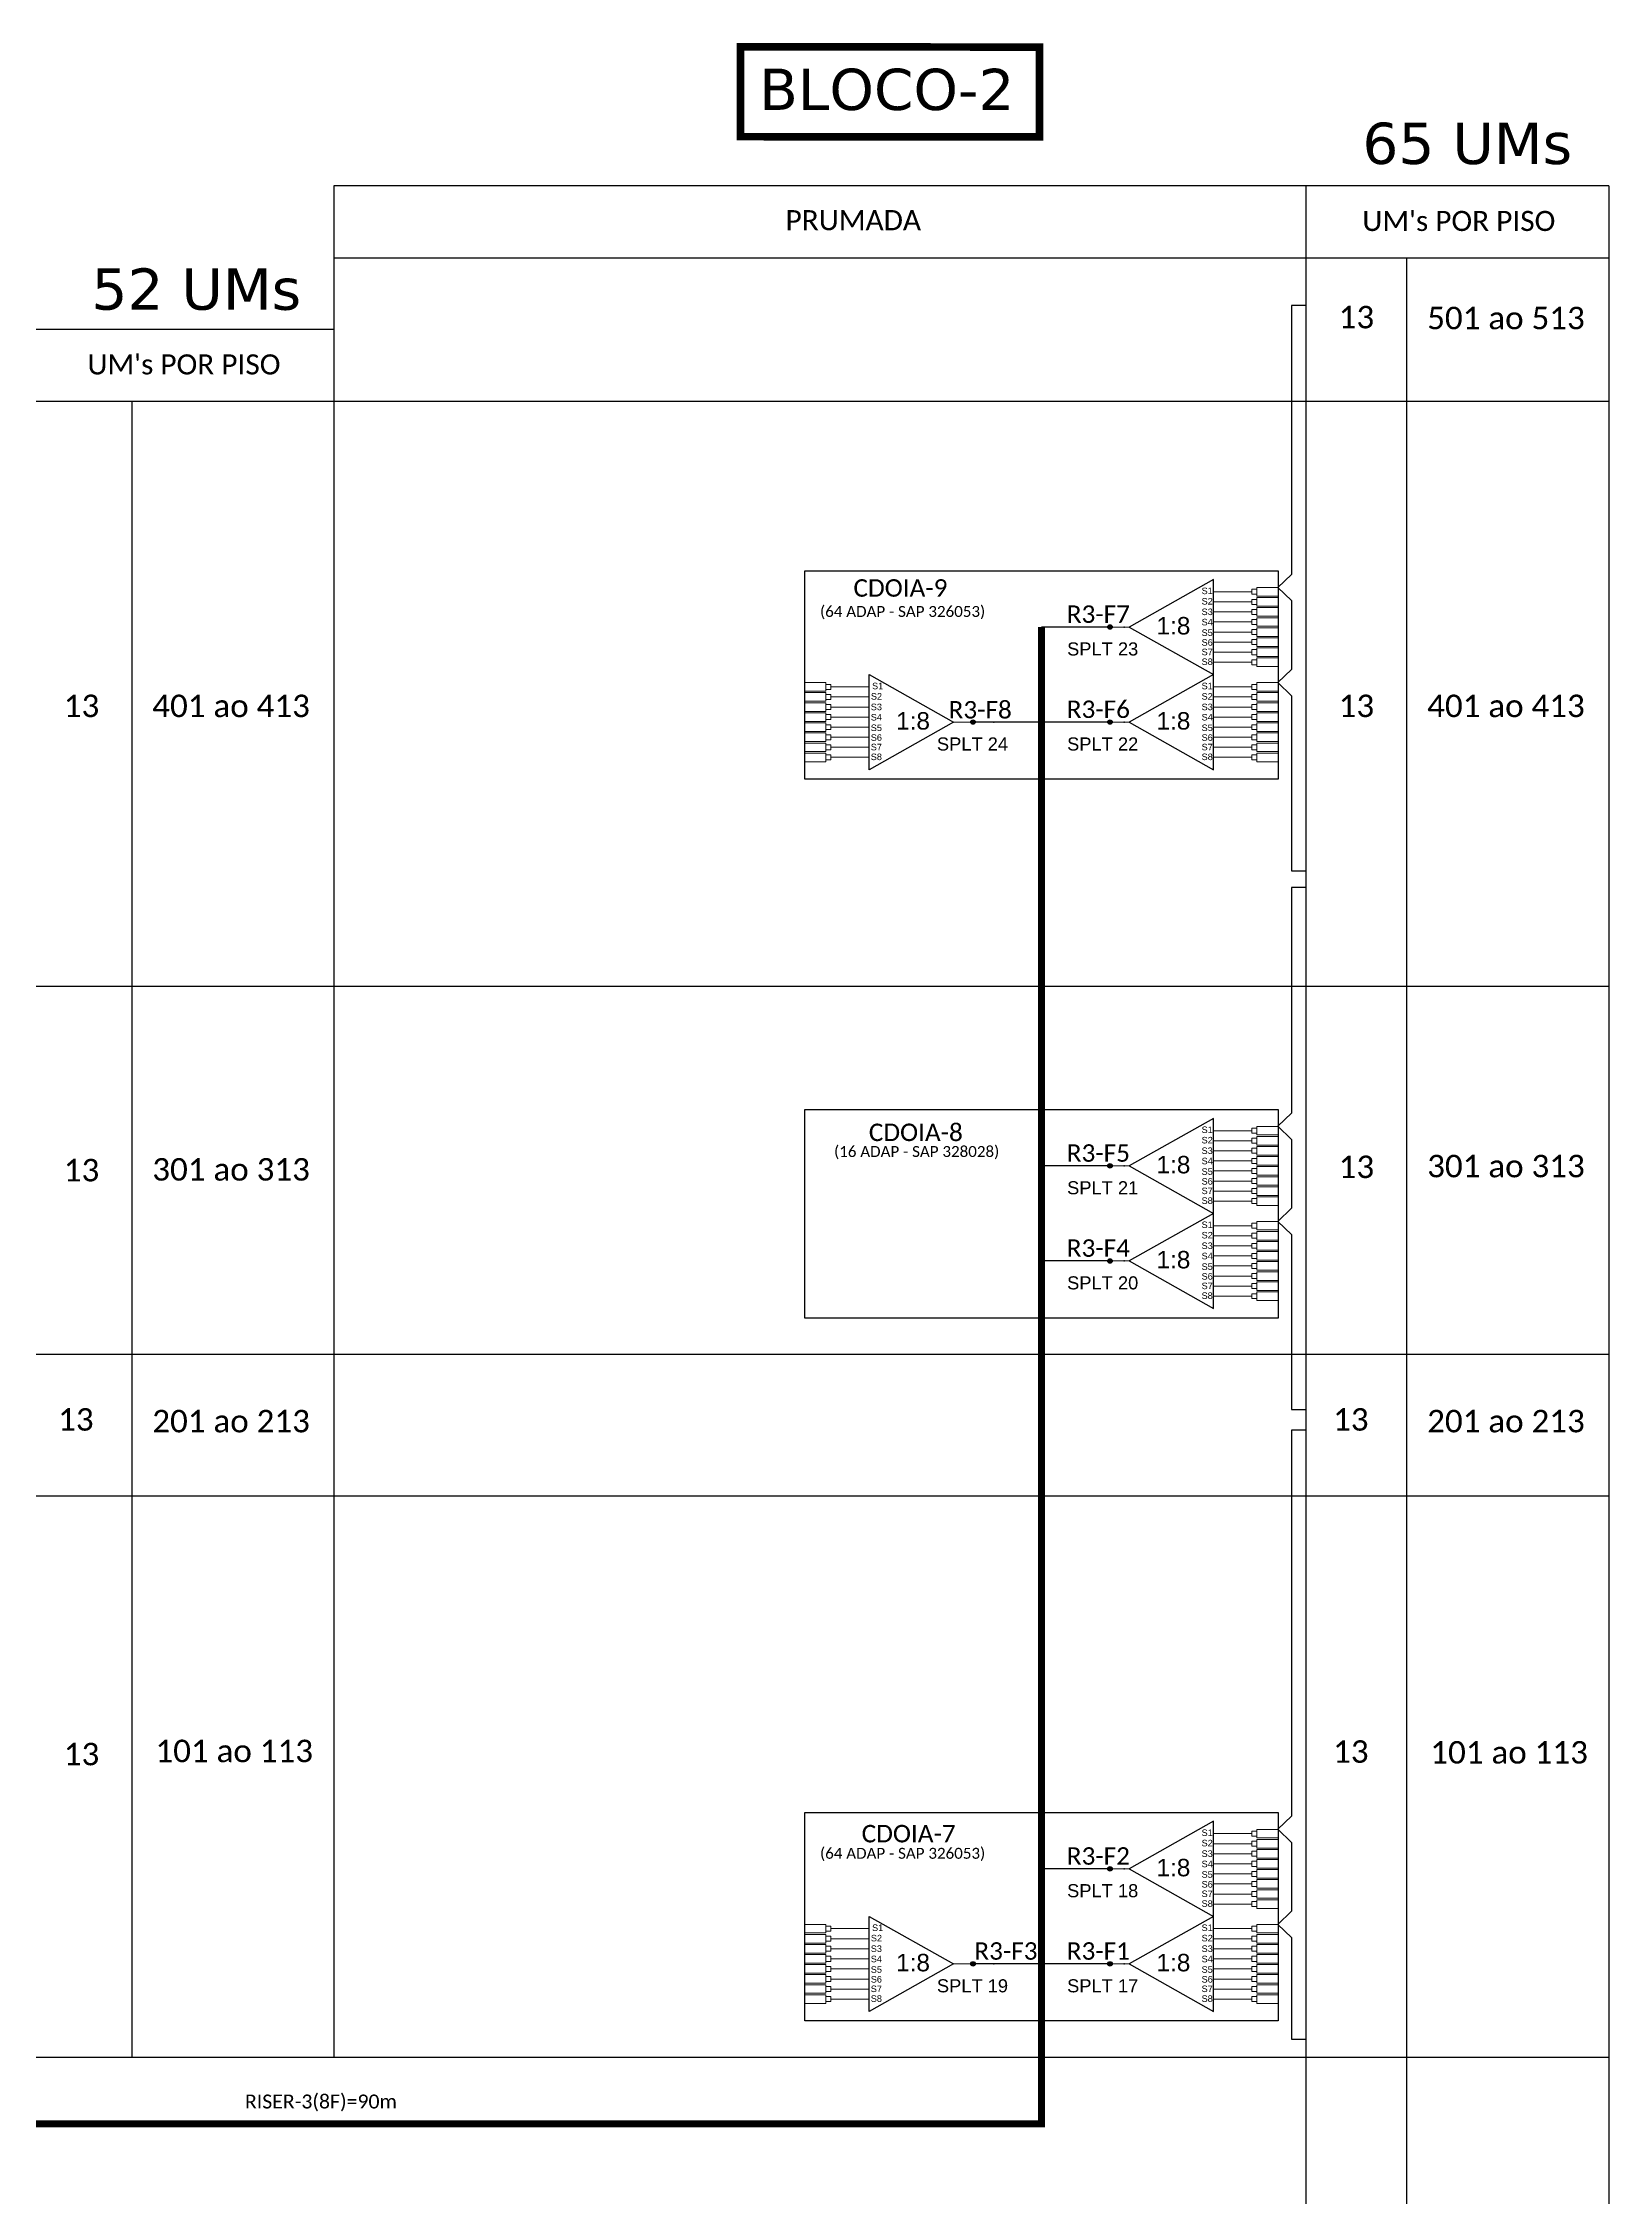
# Model space of a CAD drawing. Extents: x -4 to 1788, y 1 to 595.
# Drawn here: x 1311.7 to 1491.1, y 133.5 to 380.4 of the extents above; entities that cross this region are included whole.
import ezdxf
from ezdxf.enums import TextEntityAlignment as Align

# ---------------------------------------------------------------- set-up
doc = ezdxf.new("R2010")
doc.units = 0
doc.layers.add('CAP a instalar', color=1, linetype='Continuous')
doc.layers.add('label_cabos', color=7, linetype='Continuous')
doc.styles.add('ARIAL', font='arial.ttf')
doc.styles.add('siredit', font='verdana.ttf')
doc.styles.add('WMF-Calibri0', font='calibri.ttf')

# ---------------------------------------------------------------- blocks, each defined once
blk = doc.blocks.new('SPLT_1-8_SC-APC')
at = {"color": 1}
blk.add_lwpolyline([(-7.37, -2.1), (-17.04, -7.55), (-7.37, -13), (-7.37, -2.1)], dxfattribs=at)
at = {"color": 3, "lineweight": 0}
for points in [[(-2.99, -3.51), (-7.37, -3.51)], [(-7.37, -4.66), (-2.99, -4.66)], [(-2.41, -3.02), (-2.41, -4)], [(-2.41, -3.02), (0, -3.02)], [(-2.41, -4), (0, -4)], [(-2.41, -4.17), (-2.41, -5.16)], [(-2.41, -4.17), (0, -4.17)], [(-7.37, -5.82), (-2.99, -5.82)], [(-7.37, -6.97), (-2.99, -6.97)], [(-2.41, -5.16), (0, -5.16)], [(-2.41, -5.32), (-2.41, -6.31)], [(-2.41, -5.32), (0, -5.32)], [(-2.41, -6.31), (0, -6.31)], [(-2.41, -6.48), (-2.41, -7.46)], [(-2.41, -6.48), (0, -6.48)], [(-7.37, -8.12), (-2.99, -8.12)], [(-7.37, -9.28), (-2.99, -9.28)], [(-2.41, -7.46), (0, -7.46)], [(-2.41, -7.63), (-2.41, -8.62)], [(-2.41, -7.63), (0, -7.63)], [(-2.41, -8.62), (0, -8.62)], [(-2.41, -8.78), (-2.41, -9.77)], [(-2.41, -8.78), (0, -8.78)], [(-2.41, -9.77), (0, -9.77)], [(-7.37, -10.43), (-2.99, -10.43)], [(-7.37, -11.58), (-2.99, -11.58)], [(-2.41, -9.94), (-2.41, -10.92)], [(-2.41, -9.94), (0, -9.94)], [(-2.41, -10.92), (0, -10.92)], [(-2.41, -11.09), (-2.41, -12.08)], [(-2.41, -11.09), (0, -11.09)], [(-2.41, -12.08), (0, -12.08)]]:
    blk.add_lwpolyline(points, dxfattribs=at)
for points in [[(-2.99, -3.22), (-2.41, -3.22), (-2.41, -3.8), (-2.99, -3.8)], [(-2.99, -4.38), (-2.41, -4.38), (-2.41, -4.95), (-2.99, -4.95)], [(-2.99, -5.53), (-2.41, -5.53), (-2.41, -6.1), (-2.99, -6.1)], [(-2.99, -6.68), (-2.41, -6.68), (-2.41, -7.26), (-2.99, -7.26)], [(-2.99, -7.84), (-2.41, -7.84), (-2.41, -8.41), (-2.99, -8.41)], [(-2.99, -8.99), (-2.41, -8.99), (-2.41, -9.56), (-2.99, -9.56)], [(-2.99, -10.14), (-2.41, -10.14), (-2.41, -10.72), (-2.99, -10.72)], [(-2.99, -11.3), (-2.41, -11.3), (-2.41, -11.87), (-2.99, -11.87)]]:
    blk.add_lwpolyline(points, close=True, dxfattribs=at)
at = {"color": 1, "lineweight": 0}
blk.add_lwpolyline([(-17.04, -7.55), (-19.26, -7.55)], dxfattribs=at)
at = {"color": 1, "style": 'ARIAL'}
for s, height, p in [('S1', 0.75, (-8.74, -3.78)), ('S2', 0.75, (-8.74, -4.97)), ('1:8', 2, (-13.91, -8.4)), ('S3', 0.75, (-8.74, -6.18)), ('S4', 0.75, (-8.74, -7.36)), ('S5', 0.75, (-8.74, -8.57)), ('S6', 0.75, (-8.74, -9.69)), ('S7', 0.75, (-8.74, -10.78)), ('S8', 0.75, (-8.74, -11.9))]:
    blk.add_text(s, height=height, dxfattribs=at).set_placement(p)
blk = doc.blocks.new('SPLITTER_')
blk.add_point((0, 0))
at = {"style": 'ARIAL', "flags": 4}
blk.add_attdef('SPLT', (0, -3.26), '', height=1.5, dxfattribs=at)
blk = doc.blocks.new('SPLT_1-8_SC-APC_ESQ')
at = {"color": 1}
blk.add_lwpolyline([(7.37, -2.1), (17.04, -7.55), (7.37, -13), (7.37, -2.1)], dxfattribs=at)
at = {"color": 3, "lineweight": 0}
for points in [[(2.41, -3.02), (0, -3.02)], [(2.41, -4), (0, -4)], [(2.41, -4.17), (0, -4.17)], [(2.41, -3.02), (2.41, -4)], [(2.41, -4.17), (2.41, -5.16)], [(2.99, -3.51), (7.37, -3.51)], [(7.37, -4.66), (2.99, -4.66)], [(2.41, -5.16), (0, -5.16)], [(2.41, -5.32), (0, -5.32)], [(2.41, -6.31), (0, -6.31)], [(2.41, -6.48), (0, -6.48)], [(2.41, -5.32), (2.41, -6.31)], [(2.41, -6.48), (2.41, -7.46)], [(7.37, -5.82), (2.99, -5.82)], [(7.37, -6.97), (2.99, -6.97)], [(2.41, -7.46), (0, -7.46)], [(2.41, -7.63), (0, -7.63)], [(2.41, -8.62), (0, -8.62)], [(2.41, -8.78), (0, -8.78)], [(2.41, -9.77), (0, -9.77)], [(2.41, -7.63), (2.41, -8.62)], [(2.41, -8.78), (2.41, -9.77)], [(7.37, -8.12), (2.99, -8.12)], [(7.37, -9.28), (2.99, -9.28)], [(2.41, -9.94), (0, -9.94)], [(2.41, -10.92), (0, -10.92)], [(2.41, -11.09), (0, -11.09)], [(2.41, -12.08), (0, -12.08)], [(2.41, -9.94), (2.41, -10.92)], [(2.41, -11.09), (2.41, -12.08)], [(7.37, -10.43), (2.99, -10.43)], [(7.37, -11.58), (2.99, -11.58)]]:
    blk.add_lwpolyline(points, dxfattribs=at)
for points in [[(2.99, -3.22), (2.41, -3.22), (2.41, -3.8), (2.99, -3.8)], [(2.99, -4.38), (2.41, -4.38), (2.41, -4.95), (2.99, -4.95)], [(2.99, -5.53), (2.41, -5.53), (2.41, -6.1), (2.99, -6.1)], [(2.99, -6.68), (2.41, -6.68), (2.41, -7.26), (2.99, -7.26)], [(2.99, -7.84), (2.41, -7.84), (2.41, -8.41), (2.99, -8.41)], [(2.99, -8.99), (2.41, -8.99), (2.41, -9.56), (2.99, -9.56)], [(2.99, -10.14), (2.41, -10.14), (2.41, -10.72), (2.99, -10.72)], [(2.99, -11.3), (2.41, -11.3), (2.41, -11.87), (2.99, -11.87)]]:
    blk.add_lwpolyline(points, close=True, dxfattribs=at)
at = {"color": 1, "lineweight": 0}
blk.add_lwpolyline([(17.04, -7.55), (19.26, -7.55)], dxfattribs=at)
at = {"color": 1, "style": 'ARIAL'}
for s, height, p in [('S2', 0.75, (7.56, -4.97)), ('S1', 0.75, (7.7, -3.78)), ('S3', 0.75, (7.55, -6.18)), ('S4', 0.75, (7.55, -7.36)), ('1:8', 2, (10.45, -8.4)), ('S5', 0.75, (7.55, -8.57)), ('S6', 0.75, (7.55, -9.69)), ('S7', 0.75, (7.55, -10.78)), ('S8', 0.75, (7.55, -11.9))]:
    blk.add_text(s, height=height, dxfattribs=at).set_placement(p)

msp = doc.modelspace()

# ---------------------------------------------------------------- hatches: boundary and pattern name
h = msp.add_hatch(color=3)
h.dxf.hatch_style = 1
edge = h.paths.add_edge_path()
edge.add_arc((1433.94, 313.45), 0.256, 0, 360)
h = msp.add_hatch(color=3)
h.dxf.hatch_style = 1
edge = h.paths.add_edge_path()
edge.add_arc((1418.23, 302.56), 0.256, 0, 360)
h = msp.add_hatch(color=3)
h.dxf.hatch_style = 1
edge = h.paths.add_edge_path()
edge.add_arc((1433.94, 302.56), 0.256, 0, 360)
h = msp.add_hatch(color=3)
h.dxf.hatch_style = 1
edge = h.paths.add_edge_path()
edge.add_arc((1433.94, 251.7), 0.256, 0, 360)
h = msp.add_hatch(color=3)
h.dxf.hatch_style = 1
edge = h.paths.add_edge_path()
edge.add_arc((1433.94, 240.8), 0.256, 0, 360)
h = msp.add_hatch(color=3)
h.dxf.hatch_style = 1
edge = h.paths.add_edge_path()
edge.add_arc((1433.94, 171.14), 0.256, 0, 360)
h = msp.add_hatch(color=3)
h.dxf.hatch_style = 1
edge = h.paths.add_edge_path()
edge.add_arc((1418.23, 160.24), 0.256, 0, 360)
h = msp.add_hatch(color=3)
h.dxf.hatch_style = 1
edge = h.paths.add_edge_path()
edge.add_arc((1433.94, 160.24), 0.256, 0, 360)

# ---------------------------------------------------------------- linework, layer by layer
for points in [[(1345.01, 364), (1345.01, 149.55)], [(1456.39, 364), (1456.39, 95.27)], [(1491.11, 364), (1491.11, 95.27)], [(1467.96, 95.27), (1467.96, 355.77)], [(1031.91, 339.33), (1491.11, 339.33)], [(1321.87, 149.55), (1321.87, 339.33)], [(1031.91, 272.29), (1491.11, 272.29)], [(1031.91, 230.11), (1491.11, 230.11)], [(1031.91, 213.9), (1491.11, 213.9)], [(1031.91, 149.55), (1491.11, 149.55)]]:
    msp.add_lwpolyline(points)
at = {"color": 0}
for points in [[(1491.11, 364), (1345.01, 364)], [(1345.01, 355.77), (1491.11, 355.77)], [(1345.01, 347.56), (1193.4, 347.56)]]:
    msp.add_lwpolyline(points, dxfattribs=at)
at = {"color": 3}
for points in [[(1456.4, 350.3), (1454.75, 350.3), (1454.74, 319.49), (1453.17, 317.98), (1454.74, 316.48), (1454.74, 308.59), (1453.17, 307.09), (1454.74, 305.58), (1454.74, 285.52), (1456.39, 285.51)], [(1456.4, 283.62), (1454.75, 283.62), (1454.74, 257.73), (1453.17, 256.23), (1454.74, 254.72), (1454.74, 246.84), (1453.17, 245.33), (1454.74, 243.82), (1454.74, 223.79), (1456.39, 223.79)], [(1456.4, 221.42), (1454.75, 221.42), (1454.74, 177.17), (1453.17, 175.67), (1454.74, 174.16), (1454.74, 166.28), (1453.17, 164.77), (1454.74, 163.26), (1454.74, 151.62), (1456.39, 151.62)]]:
    msp.add_lwpolyline(points, dxfattribs=at)
at = {"color": 1}
for points in [[(1398.97, 319.91), (1453.2, 319.91), (1453.2, 296.02), (1398.97, 296.02)], [(1398.97, 258.15), (1453.2, 258.15), (1453.2, 234.26), (1398.97, 234.26)], [(1398.97, 177.59), (1453.2, 177.59), (1453.2, 153.7), (1398.97, 153.7)]]:
    msp.add_lwpolyline(points, close=True, dxfattribs=at)
at = {"color": 30, "const_width": 0.8}
msp.add_lwpolyline([(1267.85, 137.76), (1267.85, 141.92), (1426.07, 141.92), (1426.07, 313.45)], dxfattribs=at)
at = {"color": 30}
for points in [[(1433.91, 313.45), (1426.07, 313.45)], [(1433.91, 302.56), (1418.23, 302.56)], [(1433.91, 251.7), (1426.07, 251.7)], [(1433.91, 240.8), (1426.07, 240.8)], [(1433.91, 171.14), (1425.98, 171.14)], [(1433.91, 160.24), (1418.23, 160.24)]]:
    msp.add_lwpolyline(points, dxfattribs=at)
at = {"color": 3}
for centre in [(1433.94, 313.45), (1418.23, 302.56), (1433.94, 302.56), (1433.94, 251.7), (1433.94, 240.8), (1433.94, 171.14), (1418.23, 160.24), (1433.94, 160.24)]:
    msp.add_circle(centre, 0.256, dxfattribs=at)
at = {"layer": 'CAP a instalar', "color": 7, "linetype": 'Continuous', "ltscale": 5, "const_width": 0.876}
msp.add_lwpolyline([(1391.61, 379.94), (1425.86, 379.92), (1425.85, 369.63), (1391.61, 369.65)], close=True, dxfattribs=at)

# ---------------------------------------------------------------- block references
at = {"color": 3}
for p in [(1453.17, 321), (1453.17, 310.1), (1453.17, 259.24), (1453.17, 248.35), (1453.17, 178.68), (1453.17, 167.79)]:
    msp.add_blockref('SPLT_1-8_SC-APC', p, dxfattribs=at)
ref = msp.add_blockref('SPLITTER_', (1435.56, 313.45), dxfattribs=dict(xscale=-1))
ref.add_attrib('SPLT', 'SPLT 23', (1429.02, 310.19), dxfattribs={"height": 1.5, "style": 'ARIAL'})
for p in [(1398.97, 310.1), (1398.97, 167.79)]:
    msp.add_blockref('SPLT_1-8_SC-APC_ESQ', p)
ref = msp.add_blockref('SPLITTER_', (1420.63, 302.56), dxfattribs=dict(xscale=-1))
ref.add_attrib('SPLT', 'SPLT 24', (1414.1, 299.3), dxfattribs={"height": 1.5, "style": 'ARIAL'})
ref = msp.add_blockref('SPLITTER_', (1435.56, 302.56), dxfattribs=dict(xscale=-1))
ref.add_attrib('SPLT', 'SPLT 22', (1429.02, 299.3), dxfattribs={"height": 1.5, "style": 'ARIAL'})
ref = msp.add_blockref('SPLITTER_', (1435.56, 251.7), dxfattribs=dict(xscale=-1))
ref.add_attrib('SPLT', 'SPLT 21', (1429.02, 248.44), dxfattribs={"height": 1.5, "style": 'ARIAL'})
ref = msp.add_blockref('SPLITTER_', (1435.56, 240.8), dxfattribs=dict(xscale=-1))
ref.add_attrib('SPLT', 'SPLT 20', (1429.02, 237.54), dxfattribs={"height": 1.5, "style": 'ARIAL'})
ref = msp.add_blockref('SPLITTER_', (1435.56, 171.14), dxfattribs=dict(xscale=-1))
ref.add_attrib('SPLT', 'SPLT 18', (1429.02, 167.88), dxfattribs={"height": 1.5, "style": 'ARIAL'})
ref = msp.add_blockref('SPLITTER_', (1420.63, 160.24), dxfattribs=dict(xscale=-1))
ref.add_attrib('SPLT', 'SPLT 19', (1414.1, 156.98), dxfattribs={"height": 1.5, "style": 'ARIAL'})
ref = msp.add_blockref('SPLITTER_', (1435.56, 160.24), dxfattribs=dict(xscale=-1))
ref.add_attrib('SPLT', 'SPLT 17', (1429.02, 156.98), dxfattribs={"height": 1.5, "style": 'ARIAL'})

# ---------------------------------------------------------------- texts
at = {"color": 0, "style": 'WMF-Calibri0'}
for s, p in [('PRUMADA', (1396.76, 358.93)), ("UM's POR PISO", (1462.84, 358.84)), ("UM's POR PISO", (1316.75, 342.4))]:
    msp.add_text(s, height=2.3, dxfattribs=at).set_placement(p)
at = {"color": 7, "linetype": 'Continuous', "style": 'WMF-Calibri0'}
for s, p in [('501 ao 513', (1470.28, 347.58)), ('401 ao 413', (1324.19, 303.13)), ('401 ao 413', (1470.28, 303.13)), ('301 ao 313', (1324.19, 250.01)), ('301 ao 313', (1470.28, 250.39)), ('201 ao 213', (1324.19, 221.16)), ('201 ao 213', (1470.28, 221.16)), ('101 ao 113', (1324.55, 183.36)), ('101 ao 113', (1470.64, 183.2))]:
    msp.add_text(s, height=2.575, dxfattribs=at).set_placement(p)
at = {"color": 1, "style": 'WMF-Calibri0'}
for s, p in [('CDOIA-9', (1404.54, 316.93)), ('CDOIA-8', (1406.3, 254.54)), ('CDOIA-7', (1405.48, 174.17))]:
    msp.add_text(s, height=2, dxfattribs=at).set_placement(p)
for s, p in [('(64 ADAP - SAP 326053)', (1410.17, 314.61)), ('(16 ADAP - SAP 328028)', (1411.78, 252.72)), ('(64 ADAP - SAP 326053)', (1410.17, 172.29))]:
    msp.add_text(s, height=1.25, dxfattribs=at).set_placement(p, align=Align.CENTER)
at = {"color": 30, "style": 'WMF-Calibri0'}
for s, height, p in [('R3-F7', 2, (1428.98, 313.93)), ('R3-F8', 2, (1415.44, 302.97)), ('R3-F6', 2, (1428.98, 303.03)), ('R3-F5', 2, (1428.98, 252.17)), ('R3-F4', 2, (1428.98, 241.28)), ('R3-F2', 2, (1428.98, 171.61)), ('R3-F3', 2, (1418.39, 160.72)), ('R3-F1', 2, (1428.98, 160.72)), ('RISER-3(8F)=90m', 1.6, (1334.81, 143.67))]:
    msp.add_text(s, height=height, dxfattribs=at).set_placement(p)
at = {"color": 7, "linetype": 'Continuous', "style": 'WMF-Calibri0', "flags": 4}
for p in [(1462.17, 348.97), (1316.08, 304.42), (1462.17, 304.42), (1316.08, 251.21), (1462.17, 251.59), (1315.43, 222.64), (1461.53, 222.64), (1316.08, 184.29), (1461.53, 184.58)]:
    msp.add_attdef('13', text='XX', height=2.575, dxfattribs=at).set_placement(p, align=Align.MIDDLE_CENTER)
at = {"layer": 'label_cabos', "color": 7, "style": 'siredit'}
for s, p in [('BLOCO-2', (1393.72, 372.72, 28)), ('65 UMs', (1462.86, 366.53, 28)), ('52 UMs', (1317.22, 349.83, 28))]:
    msp.add_text(s, height=4.727, rotation=359.9611, dxfattribs=at).set_placement(p)

doc.saveas('drawing.dxf')
